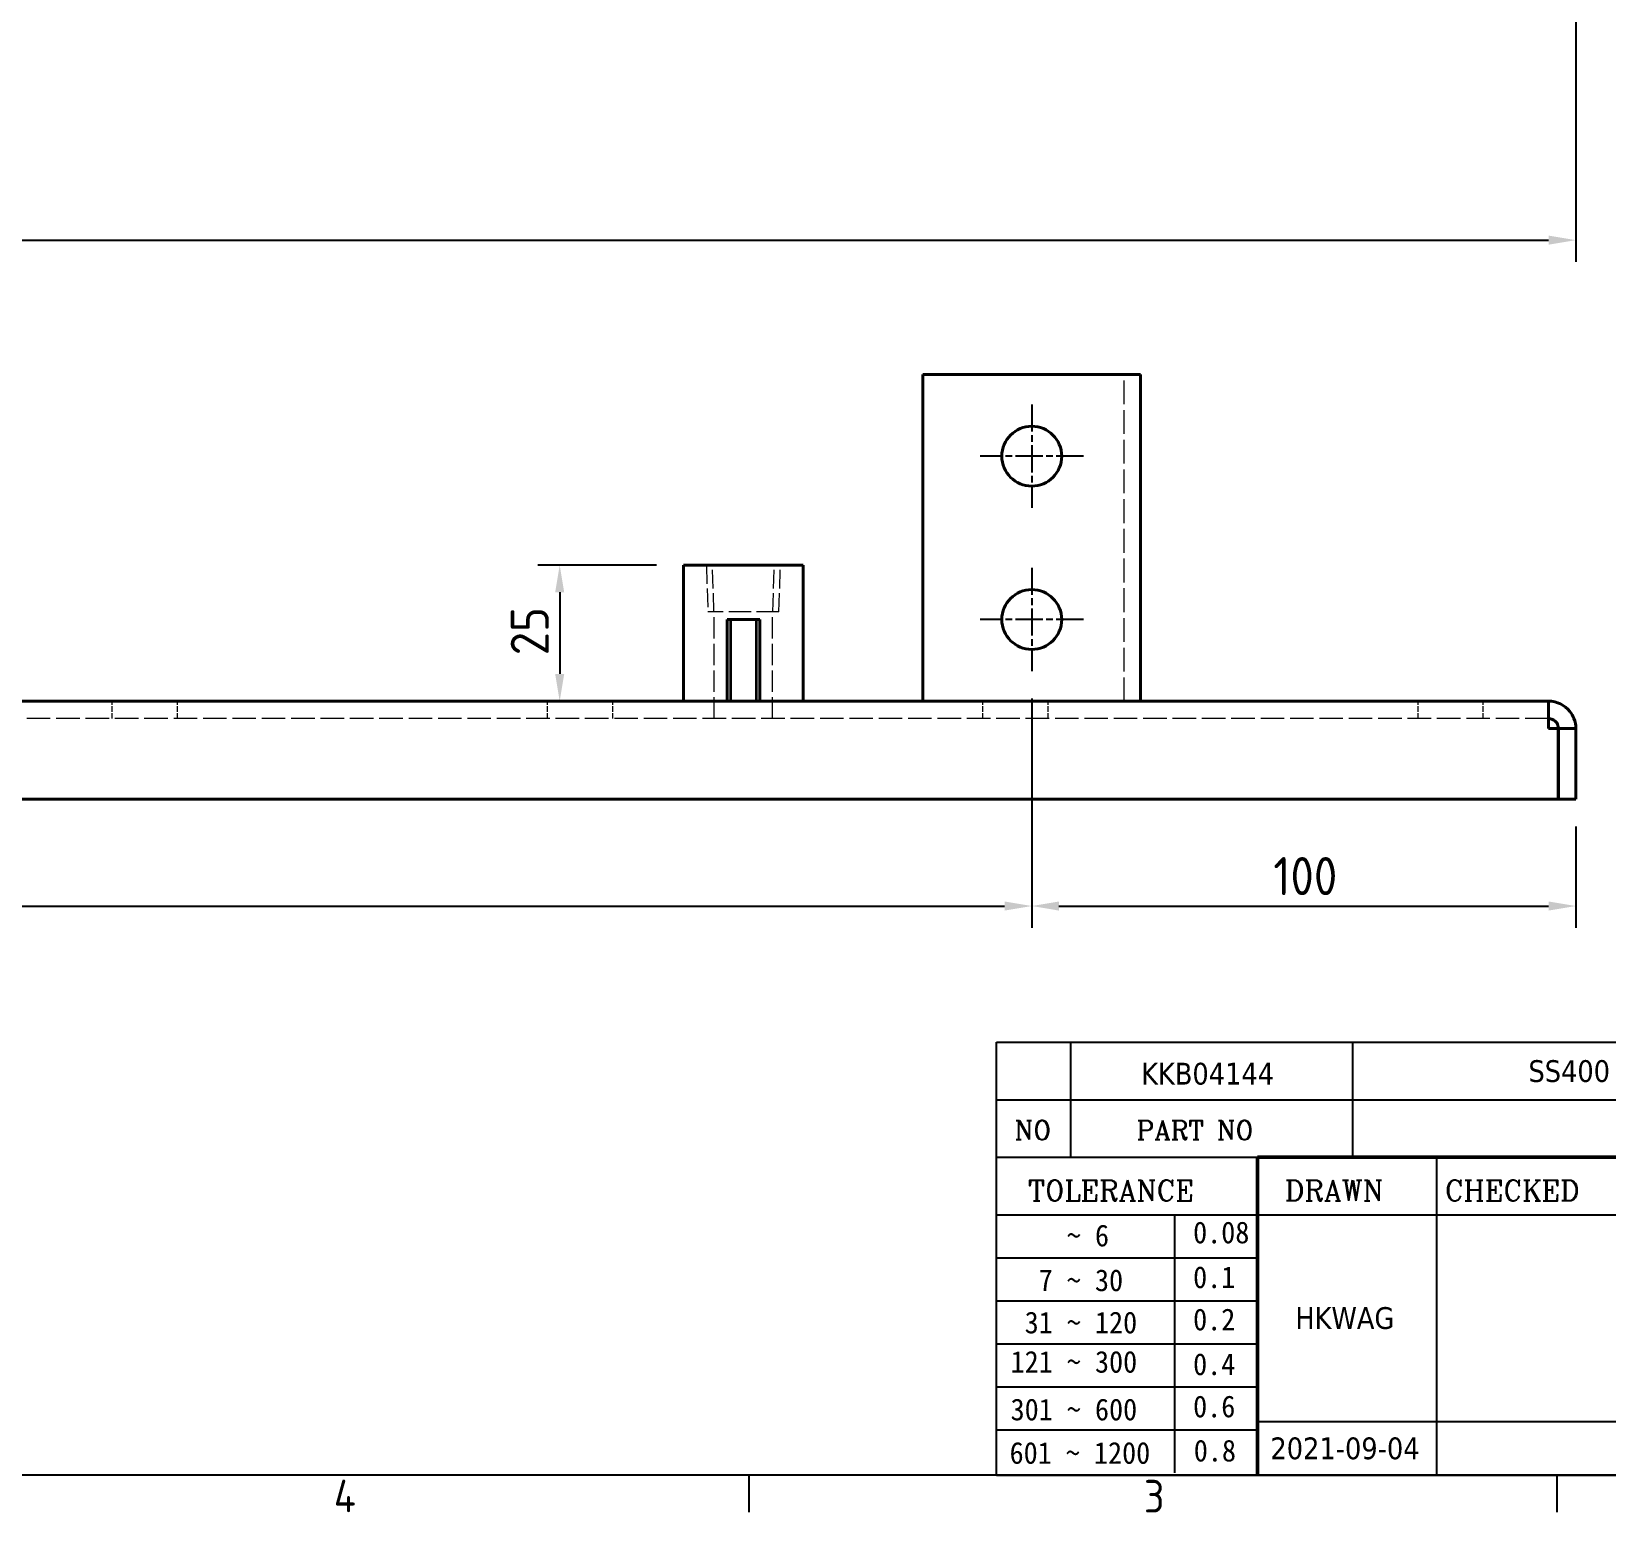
# Model space of a CAD drawing. Header units: millimetres. Extents: x 0 to 1188, y 0 to 840.
# Drawn here: x 610.6 to 900.1, y 13.2 to 285.2 of the extents above; entities that cross this region are included whole.
import ezdxf
from ezdxf.enums import TextEntityAlignment as Align

# ---------------------------------------------------------------- set-up
doc = ezdxf.new("R2010")
doc.units = ezdxf.units.MM
doc.header["$LTSCALE"] = 2
doc.linetypes.add('CHAIN', pattern=[0.35429999999999995, 0.2362, -0.0295, 0.0591, -0.0295])
doc.linetypes.add('DASHED', pattern=[0.2067, 0.1654, -0.0413])
doc.layers.get('0').update_dxf_attribs({"color": 3, "lineweight": 25})
for name, color, linetype, lineweight in [('가려진 것(ISO)', 2, 'DASHED', 18), ('가시적인 것(ISO)', 3, 'Continuous', 40), ('가시적인 좁은 것(ISO)', 3, 'Continuous', 35), ('경계(ISO)', 7, 'Continuous', 25), ('기호(ISO)', 5, 'Continuous', 25), ('제목(ISO)', 5, 'Continuous', 50), ('중심 표식(ISO)', 1, 'Continuous', 25), ('치수(ISO)', 2, 'Continuous', 25)]:
    doc.layers.add(name, color=color, linetype=linetype, lineweight=lineweight)
doc.styles.add('HAN_291', font='')
doc.styles.add('RC_284', font='ROMANC.shx')
doc.styles.add('RC_287', font='ROMANC.shx')
doc.styles.add('문자 텍스트_M2B', font='isocp.shx')
doc.styles.add('치수 텍스트_PSTEK_POSCO', font='isocp.shx')
doc.styles.add('텍스트 스타일198', font='tahoma.ttf')
doc.styles.get('HAN_291').set_extended_font_data('GulimChe')
doc.dimstyles.new('치수_PSTEK_POSCO', dxfattribs={"dimscale": 2, "dimtxt": 3.5, "dimasz": 2.5, "dimexe": 2, "dimexo": 2.5, "dimgap": 1, "dimtad": 1, "dimrnd": 1e-08, "dimdsep": 46, "dimtxsty": '치수 텍스트_PSTEK_POSCO', "dimcen": 0.09, "dimdle": 10, "dimclrd": 7, "dimclre": 7, "dimclrt": 2, "dimadec": 1, "dimazin": 2, "dimtfac": 1, "dimtmove": 0, "dimatfit": 3, "dimfxl": 0, "dimtolj": 1, "dimlwd": -1, "dimlwe": -1, "dimarcsym": 0})
doc.dimstyles.new('치수_PSTEK_POSCO$7', dxfattribs={"dimscale": 2, "dimtxt": 3.5, "dimasz": 2.5, "dimexe": 2, "dimexo": 2.5, "dimgap": 1, "dimtad": 1, "dimrnd": 1e-08, "dimdsep": 46, "dimtxsty": '치수 텍스트_PSTEK_POSCO', "dimcen": 0.09, "dimdle": 10, "dimclrd": 7, "dimclre": 7, "dimclrt": 2, "dimadec": 1, "dimazin": 2, "dimtfac": 1, "dimtmove": 0, "dimatfit": 3, "dimfxl": 0, "dimtolj": 1, "dimlwd": -1, "dimlwe": -1, "dimarcsym": 0})

# ---------------------------------------------------------------- blocks, each defined once
blk = doc.blocks.new('경계 Default Border')
at = {"layer": '경계(ISO)'}
for p, q in [((371.25, 10), (371.25, 6.599999666213989)), ((445.4999923706055, 10), (445.4999923706055, 6.599999666213989))]:
    blk.add_line(p, q, dxfattribs=at)
at = {"layer": '경계(ISO)', "flags": 128}
blk.add_lwpolyline([(10, 10), (10, 410), (584.0000152587891, 410), (584.0000152587891, 10), (10, 10)], dxfattribs=at)
at = {"layer": '경계(ISO)', "color": 2, "char_height": 3.00000011920929, "attachment_point": 7, "style": '문자 텍스트_M2B'}
for s, insert in [('4', (333.0984701308117, 6.59999988079071)), ('3', (407.5435395229536, 6.57139439638704))]:
    blk.add_mtext(s, dxfattribs=dict(at, insert=insert))
blk = doc.blocks.new('제목 블록 PSTEK')
at = {"color": 180}
for p, q in [((182.475792979055, 11.79100474011392), (182.4757929790549, 51.56524660363496)), ((182.4757929790549, 51.56524660363496), (372.4757929537551, 51.56524660363496)), ((189.2651435055721, 51.56524660363496), (189.2651435055722, 41.00524660363494)), ((215.2152739891528, 41.00524660363494), (215.2152739891528, 51.56524660363496)), ((182.475792979055, 46.2852466036349), (372.4757929537551, 46.28524660363492)), ((182.475792979055, 41.00524660363493), (206.451475290024, 41.00524660363493)), ((222.9401812389276, 11.79100474011392), (222.9401812389276, 41.00524660363494)), ((182.475792979055, 35.72524660363497), (206.451475290024, 35.72524660363497)), ((198.8621818849491, 12.02524660363491), (198.8621818849491, 35.72524660363497)), ((206.451475290024, 35.72524660363497), (372.4757929537551, 35.72524660363497)), ((182.475792979055, 31.77524660363492), (206.451475290024, 31.77524660363492)), ((182.475792979055, 27.82524660363487), (206.451475290024, 27.82524660363487)), ((182.475792979055, 23.87524660363505), (206.451475290024, 23.87524660363505)), ((182.475792979055, 19.92524660363478), (206.451475290024, 19.92524660363478)), ((182.475792979055, 15.97524660363496), (206.451475290024, 15.97524660363496)), ((206.451475290024, 16.74100474011396), (255.9175931367359, 16.74100474011396)), ((182.475792979055, 11.79100474011392), (372.4757929537551, 11.79100474011389))]:
    blk.add_line(p, q, dxfattribs=at)
at = {"color": 7, "lineweight": 50}
for p, q in [((206.4514752900237, 11.79100474011392), (206.4514752900237, 41.00524660363494)), ((206.451475290024, 41.00524660363494), (372.4757929537551, 41.00524660363496))]:
    blk.add_line(p, q, dxfattribs=at)
at = {"layer": '제목(ISO)', "lineweight": 18}
blk.add_line((182.475792979055, 35.72500474011393), (182.475792979055, 11.79100474011392), dxfattribs=at)
at = {"color": 2}
for s, height, style, p in [('NO', 1.742399930953979, 'RC_284', (184.135398793432, 42.62317362549192)), ('PART NO', 1.742399930953979, 'RC_284', (195.3359407378685, 42.62317362549192)), (' TOLERANCE', 1.899999976158142, 'RC_287', (184.0872874387979, 37.00893196870329)), ('DRAWN', 1.899999976158142, 'RC_287', (208.9766620976279, 37.00893196870329)), ('CHECKED', 1.899999976158142, 'RC_287', (223.6856844514997, 37.00893196870329)), ('    ~ 6', 2.000000029802322, 'HAN_291', (183.7721304966814, 32.8176515608431)), ('0.08', 2.000000029802322, 'HAN_291', (200.5467345600617, 33.09873600004101)), ('  7 ~ 30', 2.000000029802322, 'HAN_291', (183.7721304966814, 28.70538114822415)), ('0.1', 2.000000029802322, 'HAN_291', (200.5467345600617, 28.98646558742206)), (' 31 ~ 120', 2.000000029802322, 'HAN_291', (183.7721304966814, 24.82628181916237)), ('0.2', 2.000000029802322, 'HAN_291', (200.5467345600617, 25.10736625836028)), ('121 ~ 300', 2.000000029802322, 'HAN_291', (183.7721304966814, 21.21401206133254)), ('0.4', 2.000000029802322, 'HAN_291', (200.5467345600617, 20.99509650053045)), ('0.6', 2.000000029802322, 'HAN_291', (200.5467345600617, 17.11599717146868)), ('301 ~ 600', 2.000000029802322, 'HAN_291', (183.7721304966814, 16.83491273227077)), ('601 ~ 1200', 2.000000029802322, 'HAN_291', (183.6802025156883, 12.84759660881125)), ('0.8', 2.000000029802322, 'HAN_291', (200.6097246063884, 13.05732192299702))]:
    blk.add_text(s, height=height, dxfattribs=dict(at, style=style)).set_placement(p)
at = {"layer": '제목(ISO)', "color": 7, "style": '텍스트 스타일198'}
for tag, p in [('부품_번호_001', (195.7688817100499, 47.68071419841495)), ('설명_001', (231.3640608244076, 47.92245856837096)), ('재질_001', (291.700959055687, 47.92591818687281)), ("3._Q'TY_001", (312.7051684940307, 47.92188863680521)), ('4._COLOR_001', (318.8823080002845, 48.15666943221776)), ('질량\\P3;_001', (350.3153600647622, 48.1643332325385)), ('1._MODEL_NAME_001', (326.0176446881414, 37.52172745615292)), ('제목_001', (337.0238793324635, 32.12134217035067)), ('부품_번호_001', (334.4281219632819, 26.80591818687283)), ('설계자_001', (209.9396160013646, 25.23446884679021)), ('프로젝트_001', (278.9744245225954, 18.43818283951269)), ('시트_크기_001', (260.7896290458918, 14.81730632141838)), ('프로젝트_002', (271.1389644161678, 15.01430360086118)), ('작성_날짜_001', (207.6508315629738, 13.26600473167383)), ('프로젝트_003', (272.3954135944161, 11.55047762554502))]:
    blk.add_attdef(tag, p, '', height=2.000000029802322, dxfattribs=at)
for tag, p in [('점검자', (231.1845342133799, 26.23312567187446)), ('엔지니어링_승인자', (247.673240162284, 26.23312567187446)), ('점검_날짜', (231.1845342133799, 14.26600474011394)), ('엔지니어링_승인_날짜', (247.6732401622839, 14.26600474011394))]:
    blk.add_attdef(tag, text='', height=2.000000029802322, dxfattribs=at).set_placement(p, align=Align.MIDDLE_CENTER)
blk = doc.blocks.new('*D58')
at = {"layer": 'Defpoints', "color": 0, "transparency": 16777216}
for p in [(128.4831490936066, 319.3149772124746), (894.4831490936074, 319.314977212475), (894.4831490936074, 246.9214202661636)]:
    blk.add_point(p, dxfattribs=at)
at = {"layer": '치수(ISO)', "color": 7, "transparency": 16777216}
for p, q in [((128.4831490936066, 314.3149772124746), (128.4831490936066, 242.9214202661636)), ((894.4831490936074, 314.314977212475), (894.4831490936074, 242.9214202661636)), ((133.4831490936066, 246.9214202661636), (889.4831490936074, 246.9214202661636))]:
    blk.add_line(p, q, dxfattribs=at)
for points in [[(133.4831490936066, 247.754753599497), (133.4831490936066, 246.0880869328303), (128.4831490936066, 246.9214202661636)], [(889.4831490936074, 247.754753599497), (889.4831490936074, 246.0880869328303), (894.4831490936074, 246.9214202661636)]]:
    blk.add_solid(points, dxfattribs=at)
at = {"layer": '치수(ISO)', "color": 2, "transparency": 16777216, "insert": (500.009527046363, 252.4214202661636), "char_height": 7, "attachment_point": 4, "style": '치수 텍스트_PSTEK_POSCO'}
blk.add_mtext('\\A1;766', dxfattribs=at)
blk = doc.blocks.new('*D66')
at = {"layer": 'Defpoints', "color": 0, "transparency": 16777216}
for p in [(228.4831490935023, 167.7230000829893), (794.4831490935023, 167.7230000829889), (794.4831490935023, 124.5799056043248)]:
    blk.add_point(p, dxfattribs=at)
at = {"layer": '치수(ISO)', "color": 7, "transparency": 16777216}
for p, q in [((228.4831490935023, 162.7230000829893), (228.4831490935023, 120.5799056043248)), ((794.4831490935023, 162.7230000829889), (794.4831490935023, 120.5799056043248)), ((233.4831490935023, 124.5799056043248), (789.4831490935023, 124.5799056043248))]:
    blk.add_line(p, q, dxfattribs=at)
for points in [[(233.4831490935023, 125.4132389376581), (233.4831490935023, 123.7465722709914), (228.4831490935023, 124.5799056043248)], [(789.4831490935023, 125.4132389376581), (789.4831490935023, 123.7465722709914), (794.4831490935023, 124.5799056043248)]]:
    blk.add_solid(points, dxfattribs=at)
at = {"layer": '치수(ISO)', "color": 2, "transparency": 16777216, "insert": (500.009527046258, 130.0799056043248), "char_height": 7, "attachment_point": 4, "style": '치수 텍스트_PSTEK_POSCO'}
blk.add_mtext('\\A1;566', dxfattribs=at)
blk = doc.blocks.new('*D67')
at = {"layer": 'Defpoints', "color": 0, "transparency": 16777216}
for p in [(794.4831490935023, 167.7230000829889), (894.4831490935028, 144.2230000829656), (894.4831490935028, 124.5799056043248)]:
    blk.add_point(p, dxfattribs=at)
at = {"layer": '치수(ISO)', "color": 7, "transparency": 16777216}
for p, q in [((794.4831490935023, 162.7230000829889), (794.4831490935023, 120.5799056043248)), ((894.4831490935028, 139.2230000829656), (894.4831490935028, 120.5799056043248)), ((799.4831490935023, 124.5799056043248), (889.4831490935028, 124.5799056043248))]:
    blk.add_line(p, q, dxfattribs=at)
for points in [[(799.4831490935023, 125.4132389376581), (799.4831490935023, 123.7465722709914), (794.4831490935023, 124.5799056043248)], [(889.4831490935028, 125.4132389376581), (889.4831490935028, 123.7465722709914), (894.4831490935028, 124.5799056043248)]]:
    blk.add_solid(points, dxfattribs=at)
at = {"layer": '치수(ISO)', "color": 2, "transparency": 16777216, "insert": (838.8803931879908, 130.0799056043248), "char_height": 7, "attachment_point": 4, "style": '치수 텍스트_PSTEK_POSCO'}
blk.add_mtext('\\A1;100', dxfattribs=at)
blk = doc.blocks.new('*D69')
at = {"layer": 'Defpoints', "color": 0, "transparency": 16777216}
for p in [(730.4831490935022, 187.2230000830378), (707.71594785772, 162.2230000829668), (710.3464143290901, 162.2230000829668)]:
    blk.add_point(p, dxfattribs=at)
at = {"layer": '치수(ISO)', "color": 7, "transparency": 16777216}
for p, q in [((725.4831490935022, 187.2230000830378), (703.71594785772, 187.2230000830379)), ((707.71594785772, 182.2230000830378), (707.71594785772, 167.2230000829668))]:
    blk.add_line(p, q, dxfattribs=at)
for points in [[(706.8826145243867, 182.2230000830378), (708.5492811910534, 182.2230000830378), (707.71594785772, 187.2230000830378)], [(706.8826145243867, 167.2230000829668), (708.5492811910534, 167.2230000829668), (707.71594785772, 162.2230000829668)]]:
    blk.add_solid(points, dxfattribs=at)
at = {"layer": '치수(ISO)', "color": 2, "transparency": 16777216, "insert": (702.215258881342, 170.6391473834158), "char_height": 7, "attachment_point": 4, "rotation": 90, "style": '치수 텍스트_PSTEK_POSCO'}
blk.add_mtext('\\A1;25', dxfattribs=at)

msp = doc.modelspace()

# ---------------------------------------------------------------- linework, layer by layer
at = {"layer": '가려진 것(ISO)', "ltscale": 13.1943531036377}
msp.add_line((811.4831490935021, 162.2230000829913), (811.4831490935022, 222.2230000829913), dxfattribs=at)
at = {"layer": '가려진 것(ISO)', "ltscale": 10.4163064956665}
for p, q in [((734.6744967541438, 187.2230000830378), (734.9434951588262, 178.6150000830378)), ((736.0726490935024, 178.6150000830378), (735.8036506888197, 187.2230000830378)), ((746.8936490935025, 178.6150000830378), (747.1626474981849, 187.2230000830378)), ((748.0228030281785, 178.6150000830378), (748.2918014328609, 187.2230000830378))]:
    msp.add_line(p, q, dxfattribs=at)
at = {"layer": '가려진 것(ISO)', "ltscale": 12.42436408996582}
msp.add_line((748.0228030281785, 178.6150000830378), (734.9434951588262, 178.6150000830378), dxfattribs=at)
at = {"layer": '가려진 것(ISO)', "ltscale": 11.84808921813965}
for p, q in [((736.1236490935023, 159.0230000830379), (736.1236490935023, 178.6150000830378)), ((746.8426490935024, 159.0230000830379), (746.8426490935024, 178.6150000830378))]:
    msp.add_line(p, q, dxfattribs=at)
at = {"layer": '가려진 것(ISO)', "ltscale": 3.047414541244507}
for p, q in [((625.4831490935023, 159.0230000829725), (625.4831490935023, 162.2230000829724)), ((637.4831490935023, 159.0230000829725), (637.4831490935023, 162.2230000829724)), ((705.4831490935023, 159.0230000829724), (705.4831490935023, 162.2230000829723)), ((717.4831490935023, 159.0230000829724), (717.4831490935023, 162.2230000829723)), ((785.4831490935023, 159.0230000829723), (785.4831490935023, 162.2230000829722)), ((797.4831490935023, 159.0230000829723), (797.4831490935023, 162.2230000829722)), ((865.4831490935023, 159.0230000829722), (865.4831490935023, 162.2230000829722)), ((877.4831490935023, 159.0230000829722), (877.4831490935023, 162.2230000829721))]:
    msp.add_line(p, q, dxfattribs=at)
at = {"layer": '가려진 것(ISO)', "ltscale": 13.06240940093994}
msp.add_line((889.4831490935023, 159.0230000829666), (133.4831490935024, 159.0230000829674), dxfattribs=at)
at = {"layer": '가시적인 것(ISO)'}
for p, q in [((774.4831490935001, 162.2230000829892), (774.4831490935002, 222.2230000829892)), ((774.4831490935002, 222.2230000829892), (814.4831490935024, 222.2230000829892)), ((814.4831490935023, 162.2230000829892), (814.4831490935024, 222.2230000829892)), ((752.4831490935023, 187.2230000830378), (730.4831490935023, 187.2230000830378)), ((730.4831490935023, 162.2230000830378), (730.4831490935023, 187.2230000830378)), ((752.4831490935023, 162.2230000830377), (752.4831490935024, 187.2230000830378)), ((744.4831490935023, 177.2230000830069), (738.4831490935023, 177.2230000830069)), ((738.4831490935023, 162.2230000830072), (738.4831490935023, 177.2230000830069)), ((744.4831490935023, 162.2230000830072), (744.4831490935023, 177.2230000830069)), ((133.4831490935024, 162.2230000829674), (889.4831490935023, 162.2230000829666)), ((891.212438415384, 157.2230000829667), (889.4831490935028, 157.2230000829667)), ((891.212438415384, 157.2230000829667), (891.2124384153842, 144.2230000829658)), ((891.2831490935027, 144.2230000829654), (891.2831490935027, 157.2230000829665)), ((891.2831490935027, 157.2230000829665), (894.4831490935028, 157.2230000829666)), ((894.4831490935028, 157.2230000829666), (894.4831490935028, 144.2230000829656)), ((131.7538597716206, 144.2230000829658), (891.2124384153842, 144.2230000829658)), ((894.4831490935028, 144.2230000829656), (891.2831490935027, 144.2230000829654))]:
    msp.add_line(p, q, dxfattribs=at)
for centre in [(794.4831490935024, 207.2230000829889), (794.4831490935023, 177.2230000829889)]:
    msp.add_circle(centre, 5.5, dxfattribs=at)
for points, knots in [([(889.4831490935024, 162.2230000829678), (889.4831490935032, 161.9340103813355), (889.483149093502, 161.5005258288875), (889.483149093502, 160.318194801193), (889.483149093502, 159.9264956901447), (889.4831490935021, 159.4882560011579), (889.4831490935021, 159.0230000638651)], [0, 0, 0, 0, 0.5750445892933156, 0.5750445892933156, 0.5750445892933156, 0.7655533801169538, 0.7655533801169538, 0.7655533801169538, 0.7655533801169538]), ([(889.4831490935023, 162.2230000829669), (890.9886123081546, 162.223000082967), (892.4780101898336, 161.500525828576), (893.4099505477091, 160.318194800467), (893.718696745583, 159.9264956896041), (893.9683814653552, 159.4882560008718), (894.1479106167486, 159.0230000638674)], [0, 0, 0, 0, 0.5750445894110514, 0.5750445894110514, 0.5750445894110514, 0.7655533801166992, 0.7655533801166992, 0.7655533801166992, 0.7655533801166992]), ([(891.2831490935023, 157.2230000829672), (891.2831490935023, 157.9226761580074), (890.8350011345269, 158.602145713117), (890.1918361074416, 158.8776186844198), (889.9686448607238, 158.9732133658981), (889.7259508145395, 159.0230000829669), (889.4831490935024, 159.0230000829669)], [-1, -1, -1, -1, -0.2576206272947585, -0.2576206272947585, -0.2576206272947585, 0, 0, 0, 0])]:
    msp.add_open_spline(points, degree=3, knots=knots, dxfattribs=at)
for points in [[(889.4831490935021, 159.0230000638651), (889.4831490935021, 158.4504402286616), (889.4831490934976, 157.8367798985361), (889.4831490935028, 157.2230000829667)], [(894.1479106167486, 159.0230000638674), (894.3688453177607, 158.4504402286635), (894.4831490935023, 157.8367798985375), (894.4831490935023, 157.2230000829672)]]:
    msp.add_open_spline(points, degree=3, dxfattribs=at)
at = {"layer": '가시적인 좁은 것(ISO)'}
for p, q in [((739.0821490935024, 177.2230000830069), (739.0821490935024, 162.2230000830072)), ((743.8841490935023, 162.2230000830072), (743.8841490935023, 177.2230000830069))]:
    msp.add_line(p, q, dxfattribs=at)
at = {"layer": '중심 표식(ISO)', "linetype": 'CHAIN', "ltscale": 10.55637073516846}
for p, q in [((794.4831490935024, 216.7230000829889), (794.4831490935024, 197.7230000829889)), ((803.9831490935024, 207.2230000829889), (784.9831490935024, 207.2230000829889)), ((794.4831490935023, 186.7230000829889), (794.4831490935023, 167.7230000829889)), ((803.9831490935023, 177.2230000829889), (784.9831490935023, 177.2230000829889))]:
    msp.add_line(p, q, dxfattribs=at)

# ---------------------------------------------------------------- block references
at = {"xscale": 2, "yscale": 2, "zscale": 2}
msp.add_blockref('경계 Default Border', (0, 0), dxfattribs=at)
ref = msp.add_blockref('제목 블록 PSTEK', (423.0484140924897, -3.58200948022779), dxfattribs=dict(xscale=2, yscale=2, zscale=2))
ref.add_attrib('설계자_001', 'HKWAG', (842.9276460952188, 46.88692821335263), dxfattribs={"layer": '제목(ISO)', "color": 7, "height": 4.000000059604645, "style": '텍스트 스타일198'})
ref.add_attrib('작성_날짜_001', '2021-09-04', (838.3500772184373, 22.94999998311987), dxfattribs={"layer": '제목(ISO)', "color": 7, "height": 4.000000059604645, "style": '텍스트 스타일198'})
ref.add_attrib('설명_001', 'SS400 t=3.2*766*256*102', (885.776535741305, 92.26290765651414), dxfattribs={"layer": '제목(ISO)', "color": 7, "height": 4.000000059604645, "style": '텍스트 스타일198'})
ref.add_attrib('부품_번호_001', 'KKB04144', (814.5861775125894, 91.77941891660211), dxfattribs={"layer": '제목(ISO)', "color": 7, "height": 4.000000059604645, "style": '텍스트 스타일198'})

# ---------------------------------------------------------------- dimensions: what is measured, and where the dimension line sits
at = {"layer": '치수(ISO)', "color": 7}
for base, p1, p2, angle, override, picture, middle in [((894.4831490936074, 246.9214202661636), (128.4831490936066, 319.3149772124746), (894.4831490936074, 319.314977212475), 180, {"dimdec": 2, "dimtp": 0, "dimtm": -0, "dimtdec": 2, "dimtofl": 0, "dimatfit": 1}, '*D58', (506.483149093607, 246.9214202661636)), ((707.71594785772, 162.2230000829668), (730.4831490935022, 187.2230000830378), (710.3464143290901, 162.2230000829668), 270, {"dimdec": 2, "dimse2": 1, "dimtp": 0, "dimtm": -0, "dimtdec": 2, "dimtofl": 0, "dimatfit": 1}, '*D69', (707.71594785772, 174.7230000830023)), ((794.4831490935023, 124.5799056043248), (228.4831490935023, 167.7230000829893), (794.4831490935023, 167.7230000829889), 180, {"dimdec": 2, "dimtp": 0, "dimtm": -0, "dimtdec": 2, "dimtofl": 0, "dimatfit": 1}, '*D66', (506.483149093502, 124.5799056043248)), ((894.4831490935028, 124.5799056043248), (794.4831490935023, 167.7230000829889), (894.4831490935028, 144.2230000829656), 180, {"dimdec": 2, "dimtp": 0, "dimtm": -0, "dimtdec": 2, "dimtofl": 0, "dimatfit": 1}, '*D67', (844.4831490935026, 124.5799056043248))]:
    dim = msp.add_linear_dim(base=base, p1=p1, p2=p2, angle=angle, dimstyle='치수_PSTEK_POSCO', override=override, dxfattribs=at)
    dim.commit()
    dim.dimension.update_dxf_attribs({"geometry": picture, "text_midpoint": middle, "dimtype": 160})

# ---------------------------------------------------------------- leaders
at = {"layer": '기호(ISO)', "color": 7, "annotation_type": 0, "has_hookline": 1, "hookline_direction": 0, "text_width": 70.68794611259364}
msp.add_leader([(891.2831490936073, 319.314977212475), (917.8991477514279, 281.9830610112308), (922.8991477514279, 281.9830610112308)], dimstyle='치수_PSTEK_POSCO$7', override={"dimtad": 0}, dxfattribs=at)

doc.saveas('drawing.dxf')
